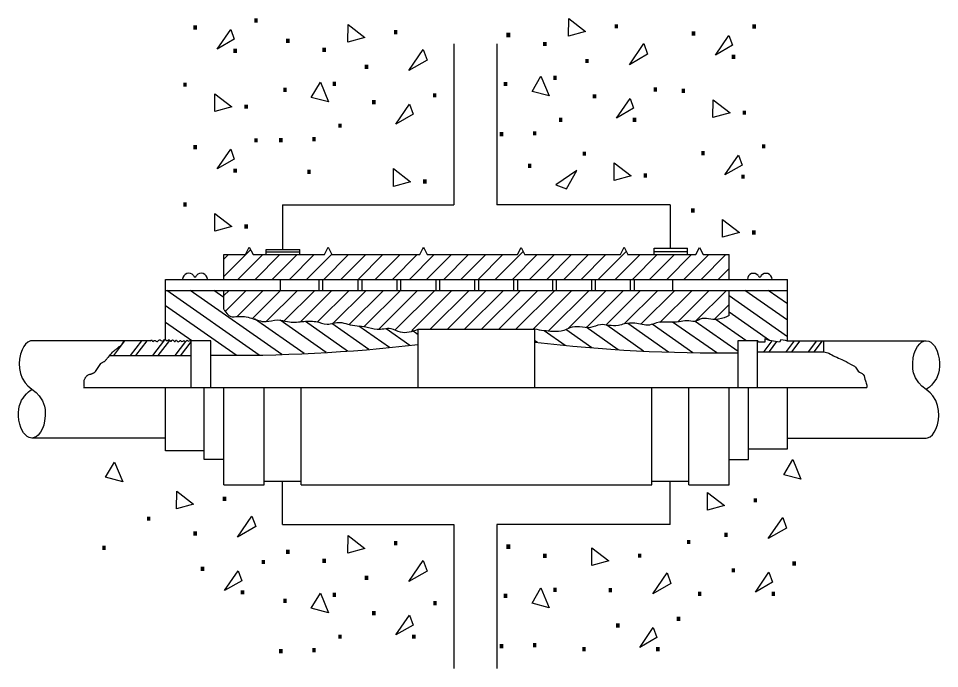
# Model space of a CAD drawing. Extents: x -881 to -726, y 593 to 666.
# Drawn here: x -734.295 to -732.515, y 611.407 to 612.664 of the extents above; entities that cross this region are included whole.
import ezdxf

# ---------------------------------------------------------------- set-up
doc = ezdxf.new("R2010")
doc.units = 0
doc.layers.add('es_DETAIL', color=7, linetype='Continuous')

msp = doc.modelspace()

# ---------------------------------------------------------------- linework, layer by layer
at = {"layer": 'es_DETAIL'}
for p, q in [((-733.4539, 612.6146), (-733.4539, 612.3033)), ((-733.3706, 612.6146), (-733.3706, 612.3033)), ((-733.7846, 612.3033), (-733.7846, 612.2173)), ((-733.7846, 612.3033), (-733.4539, 612.3033)), ((-733.0353, 612.3033), (-733.3706, 612.3033)), ((-733.0353, 612.3033), (-733.0353, 612.2199)), ((-733.898, 612.1652), (-733.8465, 612.2167)), ((-733.8167, 612.2075), (-733.8167, 612.2173)), ((-733.8167, 612.2173), (-733.7515, 612.2173)), ((-733.8163, 612.2124), (-733.7515, 612.2124)), ((-733.7515, 612.2072), (-733.7515, 612.2173)), ((-733.5148, 612.217), (-733.5117, 612.2201)), ((-733.3737, 612.1592), (-733.3197, 612.2131)), ((-733.1748, 612.1592), (-733.1207, 612.2133)), ((-733.0668, 612.2072), (-733.0668, 612.2199)), ((-733.0668, 612.2199), (-733.0019, 612.2199)), ((-733.0667, 612.2135), (-733.0019, 612.2135)), ((-733.0019, 612.2072), (-733.0019, 612.2199)), ((-733.8981, 612.2072), (-733.8561, 612.2072)), ((-733.8981, 612.1983), (-733.8892, 612.2072)), ((-733.898, 612.1592), (-733.898, 612.2073)), ((-733.8709, 612.1592), (-733.8229, 612.2072)), ((-733.8418, 612.2072), (-733.7034, 612.2072)), ((-733.8377, 612.1592), (-733.7897, 612.2072)), ((-733.8046, 612.1592), (-733.7566, 612.2072)), ((-733.7714, 612.1592), (-733.7234, 612.2072)), ((-733.7383, 612.1592), (-733.6896, 612.2079)), ((-733.7051, 612.1592), (-733.6572, 612.2072)), ((-733.6892, 612.2072), (-733.5755, 612.2072)), ((-733.672, 612.1592), (-733.624, 612.2072)), ((-733.6388, 612.1592), (-733.5909, 612.2072)), ((-733.6057, 612.1592), (-733.5577, 612.2072)), ((-733.5755, 612.2072), (-733.5197, 612.2072)), ((-733.5725, 612.1592), (-733.5246, 612.2072)), ((-733.5394, 612.1592), (-733.4914, 612.2072)), ((-733.5063, 612.1592), (-733.4583, 612.2072)), ((-733.5053, 612.2072), (-733.3307, 612.2072)), ((-733.4731, 612.1592), (-733.4251, 612.2072)), ((-733.44, 612.1592), (-733.392, 612.2072)), ((-733.4068, 612.1592), (-733.3588, 612.2072)), ((-733.3405, 612.1592), (-733.2926, 612.2072)), ((-733.3168, 612.2072), (-733.1318, 612.2072)), ((-733.3074, 612.1592), (-733.2594, 612.2072)), ((-733.2742, 612.1592), (-733.2263, 612.2072)), ((-733.2411, 612.1592), (-733.1931, 612.2072)), ((-733.2079, 612.1592), (-733.16, 612.2072)), ((-733.1416, 612.1592), (-733.0937, 612.2072)), ((-733.118, 612.2072), (-732.986, 612.2072)), ((-733.1085, 612.1592), (-733.0605, 612.2072)), ((-733.0754, 612.1592), (-733.0274, 612.2072)), ((-733.0422, 612.1592), (-732.9942, 612.2072)), ((-733.0091, 612.1592), (-732.9611, 612.2072)), ((-732.9759, 612.1592), (-732.9279, 612.2072)), ((-732.9721, 612.2072), (-732.9214, 612.2072)), ((-732.9214, 612.1592), (-732.9214, 612.2072)), ((-732.9428, 612.1592), (-732.9214, 612.1806)), ((-734.0108, 612.0429), (-734.0108, 612.1592)), ((-734.0108, 612.1592), (-732.8087, 612.1592)), ((-733.7886, 612.1382), (-733.7886, 612.1592)), ((-733.7139, 612.1382), (-733.7139, 612.1592)), ((-733.7066, 612.1382), (-733.7066, 612.1592)), ((-733.6384, 612.1382), (-733.6384, 612.1592)), ((-733.6311, 612.1382), (-733.6311, 612.1592)), ((-733.5632, 612.1382), (-733.5632, 612.1592)), ((-733.5559, 612.1382), (-733.5559, 612.1592)), ((-733.488, 612.1382), (-733.488, 612.1592)), ((-733.4807, 612.1382), (-733.4807, 612.1592)), ((-733.4128, 612.1382), (-733.4128, 612.1592)), ((-733.4055, 612.1382), (-733.4055, 612.1592)), ((-733.3376, 612.1382), (-733.3376, 612.1592)), ((-733.3303, 612.1382), (-733.3303, 612.1592)), ((-733.2624, 612.1382), (-733.2624, 612.1592)), ((-733.2551, 612.1382), (-733.2551, 612.1592)), ((-733.1872, 612.1382), (-733.1872, 612.1592)), ((-733.1799, 612.1382), (-733.1799, 612.1592)), ((-733.112, 612.1383), (-733.112, 612.1592)), ((-733.1047, 612.1382), (-733.1047, 612.1592)), ((-733.0305, 612.1382), (-733.0305, 612.1592)), ((-732.8087, 612.0398), (-732.8087, 612.1592)), ((-734.0108, 612.1382), (-732.8087, 612.1382)), ((-733.8298, 612.0132), (-734.0084, 612.1382)), ((-733.7859, 612.0142), (-733.963, 612.1382)), ((-733.8979, 612.1245), (-733.9176, 612.1382)), ((-733.898, 612.1012), (-733.898, 612.1382)), ((-733.8979, 612.1285), (-733.8882, 612.1382)), ((-733.8952, 612.0981), (-733.8551, 612.1382)), ((-733.8723, 612.0878), (-733.8219, 612.1382)), ((-733.8429, 612.0841), (-733.7888, 612.1382)), ((-733.8161, 612.0778), (-733.7556, 612.1382)), ((-733.7821, 612.0786), (-733.7225, 612.1382)), ((-733.7497, 612.0778), (-733.6893, 612.1382)), ((-733.7169, 612.0776), (-733.6562, 612.1382)), ((-733.6866, 612.0747), (-733.6231, 612.1382)), ((-733.6558, 612.0723), (-733.5899, 612.1382)), ((-733.6268, 612.0682), (-733.5568, 612.1382)), ((-733.5993, 612.0626), (-733.5236, 612.1382)), ((-733.5675, 612.0612), (-733.4905, 612.1382)), ((-733.5342, 612.0613), (-733.4573, 612.1382)), ((-733.4993, 612.0631), (-733.4242, 612.1382)), ((-733.4662, 612.0631), (-733.391, 612.1382)), ((-733.433, 612.0631), (-733.3579, 612.1382)), ((-733.3999, 612.0631), (-733.3247, 612.1382)), ((-733.3667, 612.0631), (-733.2916, 612.1382)), ((-733.3336, 612.0631), (-733.2584, 612.1382)), ((-733.3004, 612.0631), (-733.2253, 612.1382)), ((-733.2712, 612.0592), (-733.1922, 612.1382)), ((-733.2329, 612.0644), (-733.159, 612.1382)), ((-733.1974, 612.0667), (-733.1259, 612.1382)), ((-733.16, 612.071), (-733.0927, 612.1382)), ((-733.1246, 612.0732), (-733.0596, 612.1382)), ((-733.0915, 612.0732), (-733.0264, 612.1382)), ((-733.0557, 612.0758), (-732.9933, 612.1382)), ((-733.021, 612.0773), (-732.9601, 612.1382)), ((-732.9868, 612.0784), (-732.927, 612.1382)), ((-732.9214, 612.0896), (-732.9214, 612.1382)), ((-732.8087, 612.0804), (-732.8913, 612.1382)), ((-732.8087, 612.1122), (-732.8459, 612.1382)), ((-732.8087, 612.0486), (-732.9214, 612.1275)), ((-733.8746, 612.0127), (-734.0108, 612.1081)), ((-732.9504, 612.0817), (-732.9214, 612.1106)), ((-733.7428, 612.0159), (-733.8392, 612.0833)), ((-732.8438, 612.0414), (-732.9214, 612.0958)), ((-733.9599, 612.0407), (-734.0108, 612.0763)), ((-733.7005, 612.018), (-733.7894, 612.0803)), ((-733.659, 612.0208), (-733.7405, 612.0778)), ((-733.6182, 612.024), (-733.6895, 612.0739)), ((-733.578, 612.0276), (-733.6372, 612.0691)), ((-733.1361, 612.0235), (-733.1979, 612.0668)), ((-733.0868, 612.0208), (-733.1582, 612.0708)), ((-733.0386, 612.0188), (-733.1175, 612.0741)), ((-732.9915, 612.0177), (-733.0701, 612.0727)), ((-732.9455, 612.0172), (-733.0309, 612.077)), ((-732.9039, 612.0199), (-732.9873, 612.0783)), ((-732.8892, 612.0414), (-732.9465, 612.0815)), ((-733.5385, 612.0318), (-733.5847, 612.0641)), ((-733.5225, 612.0523), (-733.5351, 612.0612)), ((-733.5225, 612.0631), (-733.2971, 612.0631)), ((-733.5225, 611.9504), (-733.5225, 612.0631)), ((-733.2971, 611.9504), (-733.2971, 612.0631)), ((-733.2387, 612.0318), (-733.2792, 612.0601)), ((-733.1867, 612.0272), (-733.2369, 612.0623)), ((-734.0402, 612.0407), (-734.2693, 612.0407)), ((-734.1111, 612.0125), (-734.0897, 612.0407)), ((-734.0784, 612.0125), (-734.0569, 612.0407)), ((-734.068, 612.0123), (-734.0464, 612.0407)), ((-734.0353, 612.0123), (-734.012, 612.0429)), ((-734.0249, 612.0122), (-734.0027, 612.0414)), ((-733.9922, 612.0122), (-733.9716, 612.0393)), ((-733.9818, 612.012), (-733.9616, 612.0386)), ((-733.9616, 611.9508), (-733.9616, 612.0407)), ((-733.9236, 612.0407), (-733.9616, 612.0407)), ((-733.9236, 611.9504), (-733.9236, 612.0407)), ((-733.2922, 612.0375), (-733.2971, 612.0409)), ((-732.9039, 611.9504), (-732.9039, 612.0414)), ((-732.9039, 612.0414), (-732.8667, 612.0414)), ((-732.8667, 611.9504), (-732.8667, 612.0414)), ((-732.8541, 612.02), (-732.8385, 612.0406)), ((-732.8437, 612.0198), (-732.8291, 612.0391)), ((-732.811, 612.0198), (-732.7952, 612.0407)), ((-732.8087, 612.0407), (-732.5407, 612.0407)), ((-732.8006, 612.0197), (-732.7846, 612.0407)), ((-732.7679, 612.0197), (-732.7519, 612.0407)), ((-732.7575, 612.0195), (-732.7414, 612.0407)), ((-732.7385, 612.0197), (-732.7385, 612.0407)), ((-734.119, 612.0122), (-733.9616, 612.0122)), ((-732.8665, 612.0197), (-732.7385, 612.0197)), ((-734.1692, 611.9504), (-733.7509, 611.9504)), ((-734.0112, 611.8278), (-734.0112, 611.9504)), ((-733.9361, 611.8114), (-733.9361, 611.9504)), ((-733.8985, 611.7626), (-733.8985, 611.9504)), ((-733.8204, 611.7626), (-733.8204, 611.9504)), ((-733.7932, 611.9504), (-732.6554, 611.9504)), ((-733.7487, 611.7626), (-733.7487, 611.9504)), ((-733.0712, 611.7626), (-733.0712, 611.9504)), ((-732.9995, 611.7626), (-732.9995, 611.9504)), ((-732.9214, 611.7626), (-732.9214, 611.9504)), ((-732.8839, 611.8114), (-732.8839, 611.9504)), ((-732.8087, 611.832), (-732.8087, 611.9504)), ((-734.0112, 611.8529), (-734.2694, 611.8529)), ((-732.8087, 611.8529), (-732.5408, 611.8529)), ((-733.9361, 611.8278), (-734.0112, 611.8278)), ((-732.8839, 611.832), (-732.8087, 611.832)), ((-733.8985, 611.8114), (-733.9361, 611.8114)), ((-732.9214, 611.8114), (-732.8839, 611.8114)), ((-733.8204, 611.7693), (-733.7487, 611.7693)), ((-733.7846, 611.686), (-733.7846, 611.7693)), ((-733.0712, 611.7693), (-732.9995, 611.7693)), ((-733.0353, 611.686), (-733.0353, 611.7693)), ((-733.8985, 611.7626), (-733.8204, 611.7626)), ((-733.7487, 611.7626), (-733.0712, 611.7626)), ((-732.9995, 611.7626), (-732.9214, 611.7626)), ((-733.7846, 611.686), (-733.4539, 611.686)), ((-733.4539, 611.686), (-733.4539, 611.4074)), ((-733.3706, 611.686), (-733.3706, 611.4074)), ((-733.0353, 611.686), (-733.3706, 611.686))]:
    msp.add_line(p, q, dxfattribs=at)
for points in [[(-733.232, 612.6293), (-733.2317, 612.6635), (-733.1991, 612.6383)], [(-733.9109, 612.6042), (-733.8849, 612.6424), (-733.878, 612.6233)], [(-733.6584, 612.6179), (-733.6581, 612.6521), (-733.6255, 612.6268)], [(-732.9479, 612.5926), (-732.9219, 612.6307), (-732.915, 612.6117)], [(-733.5407, 612.5629), (-733.513, 612.6036), (-733.5055, 612.5832)], [(-733.1143, 612.5743), (-733.0866, 612.615), (-733.0791, 612.5947)], [(-733.3026, 612.5226), (-733.2853, 612.5521), (-733.2697, 612.5139)], [(-733.7291, 612.5111), (-733.7117, 612.5406), (-733.6961, 612.5024)], [(-733.9158, 612.4838), (-733.9155, 612.518), (-733.8829, 612.4928)], [(-733.5656, 612.4596), (-733.5396, 612.4978), (-733.5326, 612.4787)], [(-733.1392, 612.471), (-733.1132, 612.5092), (-733.1062, 612.4901)], [(-732.9528, 612.4722), (-732.9525, 612.5064), (-732.9199, 612.4811)], [(-733.9109, 612.3728), (-733.8849, 612.411), (-733.878, 612.3919)], [(-732.9296, 612.3612), (-732.9036, 612.3994), (-732.8967, 612.3803)], [(-733.5705, 612.3392), (-733.5702, 612.3734), (-733.5376, 612.3482)], [(-733.2158, 612.3699), (-733.2566, 612.3422), (-733.2362, 612.3347)], [(-733.1441, 612.3507), (-733.1438, 612.3849), (-733.1112, 612.3596)], [(-733.9158, 612.2524), (-733.9155, 612.2866), (-733.8829, 612.2614)], [(-732.9345, 612.2408), (-732.9342, 612.275), (-732.9016, 612.2497)], [(-734.1267, 611.777), (-734.1093, 611.8065), (-734.0937, 611.7684)], [(-732.8158, 611.7818), (-732.7984, 611.8113), (-732.7828, 611.7731)], [(-733.9895, 611.7162), (-733.9892, 611.7505), (-733.9566, 611.7252)], [(-732.9636, 611.7134), (-732.9633, 611.7476), (-732.9307, 611.7224)], [(-733.8718, 611.6613), (-733.8441, 611.702), (-733.8366, 611.6816)], [(-732.8459, 611.6584), (-732.8181, 611.6992), (-732.8107, 611.6788)], [(-733.6584, 611.6305), (-733.6581, 611.6647), (-733.6255, 611.6395)], [(-733.187, 611.6065), (-733.1868, 611.6407), (-733.1541, 611.6155)], [(-733.5407, 611.5755), (-733.513, 611.6163), (-733.5055, 611.5959)], [(-733.8967, 611.558), (-733.8707, 611.5962), (-733.8637, 611.5771)], [(-733.0693, 611.5515), (-733.0416, 611.5923), (-733.0341, 611.5719)], [(-732.8707, 611.5552), (-732.8447, 611.5934), (-732.8378, 611.5743)], [(-733.7291, 611.5238), (-733.7117, 611.5533), (-733.6961, 611.5151)], [(-733.3026, 611.5335), (-733.2853, 611.5631), (-733.2697, 611.5249)], [(-733.5656, 611.4723), (-733.5396, 611.5105), (-733.5326, 611.4914)], [(-733.0942, 611.4483), (-733.0682, 611.4865), (-733.0613, 611.4674)]]:
    msp.add_lwpolyline(points, close=True, dxfattribs=at)
for points in [[(-733.8561, 612.2072), (-733.849, 612.2216), (-733.8418, 612.2072)], [(-733.7034, 612.2072), (-733.6963, 612.2214), (-733.6892, 612.2072)], [(-733.5197, 612.2072), (-733.5125, 612.2216), (-733.5054, 612.2074)], [(-733.3307, 612.2072), (-733.3237, 612.2212), (-733.3166, 612.2071)], [(-733.1318, 612.2072), (-733.1246, 612.2216), (-733.1175, 612.2075)], [(-732.986, 612.2072), (-732.979, 612.2212), (-732.9721, 612.2072)], [(-734.2693, 612.0407), (-734.2719, 612.0404), (-734.2771, 612.0382), (-734.2816, 612.0343), (-734.285, 612.0297), (-734.2881, 612.0235), (-734.291, 612.0152), (-734.2929, 612.0055), (-734.2936, 611.9969), (-734.2934, 611.9873), (-734.2915, 611.9778), (-734.2878, 611.9684), (-734.2822, 611.9593), (-734.2772, 611.9535), (-734.2696, 611.947), (-734.261, 611.9407), (-734.255, 611.9343), (-734.2488, 611.9246), (-734.245, 611.9146), (-734.2437, 611.9078), (-734.2434, 611.8958), (-734.2445, 611.8861), (-734.2464, 611.8776), (-734.2488, 611.871), (-734.2525, 611.8641), (-734.257, 611.8585), (-734.2606, 611.8556), (-734.2645, 611.8537), (-734.2694, 611.8529), (-734.2742, 611.8537), (-734.2781, 611.8557), (-734.2812, 611.8581), (-734.2852, 611.8627), (-734.2886, 611.8685), (-734.2906, 611.873), (-734.2928, 611.8799), (-734.2943, 611.8875), (-734.2951, 611.8953), (-734.2952, 611.9016), (-734.2944, 611.9095), (-734.2929, 611.9156), (-734.2904, 611.9224), (-734.2891, 611.9257), (-734.2862, 611.93), (-734.2837, 611.9336), (-734.2795, 611.9385), (-734.2755, 611.9422), (-734.2722, 611.9448), (-734.2694, 611.9467)], [(-732.8087, 612.0398), (-732.8124, 612.0414), (-732.8214, 612.0429), (-732.8244, 612.0384), (-732.8439, 612.0414), (-732.8529, 612.0444), (-732.8529, 612.0384), (-732.8649, 612.0384), (-732.8667, 612.0414)], [(-732.5408, 611.8529), (-732.5382, 611.8531), (-732.533, 611.8554), (-732.5285, 611.8593), (-732.5251, 611.8639), (-732.522, 611.8701), (-732.5191, 611.8784), (-732.5172, 611.888), (-732.5165, 611.8966), (-732.5167, 611.9062), (-732.5186, 611.9158), (-732.5223, 611.9251), (-732.5279, 611.9342), (-732.5329, 611.9401), (-732.5405, 611.9466), (-732.549, 611.9528), (-732.5551, 611.9592), (-732.5613, 611.969), (-732.565, 611.979), (-732.5664, 611.9858), (-732.5667, 611.9977), (-732.5656, 612.0075), (-732.5637, 612.0159), (-732.5613, 612.0226), (-732.5576, 612.0295), (-732.5531, 612.0351), (-732.5495, 612.038), (-732.5456, 612.0399), (-732.5407, 612.0407), (-732.5359, 612.0398), (-732.532, 612.0379), (-732.5289, 612.0354), (-732.5249, 612.0308), (-732.5215, 612.025), (-732.5195, 612.0206), (-732.5173, 612.0137), (-732.5158, 612.0061), (-732.515, 611.9983), (-732.5149, 611.9919), (-732.5157, 611.9841), (-732.5172, 611.9779), (-732.5197, 611.9712), (-732.521, 611.9678), (-732.5239, 611.9635), (-732.5264, 611.96), (-732.5306, 611.9551), (-732.5346, 611.9513), (-732.5379, 611.9488), (-732.5406, 611.9469)]]:
    msp.add_lwpolyline(points, dxfattribs=at)
for centre, radius, start, end in [((-733.9661, 612.1594), 0.0119, 38.7794, 178.7262), ((-733.9541, 612.1668), 0.00275, 181.7549, 3.7), ((-733.942, 612.1594), 0.0119, 1.2738, 141.2206), ((-732.8745, 612.1592), 0.0119, 38.7794, 178.7262), ((-732.8624, 612.1666), 0.00275, 181.7549, 3.7), ((-732.8504, 612.1592), 0.0119, 1.2738, 141.2206), ((-733.8817, 615.1123), 3.0996, 269.2257, 276.6553), ((-732.9388, 615.1168), 3.0996, 263.3622, 270.6447)]:
    msp.add_arc(centre, radius, start, end, dxfattribs=at)
for points in [[(-733.8978, 612.1007), (-733.8849, 612.0878), (-733.8716, 612.0878), (-733.845, 612.0845), (-733.8167, 612.0778), (-733.7951, 612.0811), (-733.7751, 612.0778), (-733.7468, 612.0778), (-733.7202, 612.0778), (-733.6986, 612.0728), (-733.6737, 612.0762), (-733.6587, 612.0728), (-733.6404, 612.0695), (-733.6238, 612.0678), (-733.6021, 612.0629), (-733.5755, 612.0645), (-733.5572, 612.0579), (-733.5225, 612.0631)], [(-732.9214, 612.0896), (-732.9419, 612.0823), (-732.9572, 612.0823), (-732.9738, 612.0837), (-732.9883, 612.0782), (-733.0035, 612.0795), (-733.0181, 612.0775), (-733.0388, 612.0768), (-733.0617, 612.0754), (-733.0755, 612.0712), (-733.1039, 612.0747), (-733.124, 612.0733), (-733.1357, 612.0705), (-733.1544, 612.0705), (-733.1703, 612.0719), (-733.1897, 612.0664), (-733.2105, 612.0678), (-733.2292, 612.0657), (-733.2409, 612.0609), (-733.2624, 612.0588), (-733.2797, 612.0602), (-733.2971, 612.0631)], [(-734.1678, 611.9505), (-734.1684, 611.9618), (-734.1682, 611.9639), (-734.1675, 611.966), (-734.1665, 611.968), (-734.1659, 611.969), (-734.1653, 611.9699), (-734.1642, 611.9715), (-734.163, 611.9728), (-734.1617, 611.974), (-734.161, 611.9745), (-734.1602, 611.975), (-734.1584, 611.9757), (-734.1565, 611.9763), (-734.1546, 611.9768), (-734.1527, 611.9775), (-734.1519, 611.9778), (-734.151, 611.9782), (-734.1493, 611.979), (-734.1471, 611.9805), (-734.1465, 611.9812), (-734.1436, 611.9853), (-734.1408, 611.9894), (-734.1383, 611.9931), (-734.1358, 611.9969), (-734.135, 611.9978), (-734.1341, 611.9984), (-734.1318, 611.9995), (-734.1295, 612.0005), (-734.1285, 612.0011), (-734.1277, 612.0019), (-734.1261, 612.0038), (-734.1245, 612.0057), (-734.123, 612.0076), (-734.1214, 612.0094), (-734.1132, 612.0188), (-734.1121, 612.02), (-734.1109, 612.021), (-734.1084, 612.023), (-734.1057, 612.025), (-734.1045, 612.0259), (-734.1032, 612.027), (-734.1025, 612.0276), (-734.1017, 612.0282), (-734.1002, 612.0294), (-734.0971, 612.0318), (-734.0926, 612.0376), (-734.0914, 612.0407)], [(-734.0402, 612.0407), (-734.0398, 612.0407), (-734.0383, 612.0424), (-734.035, 612.0393), (-734.0333, 612.041), (-734.0289, 612.0402), (-734.0265, 612.0395), (-734.0227, 612.0429), (-734.0167, 612.04), (-734.0133, 612.0424), (-734.0114, 612.0431), (-734.0087, 612.0405), (-734.0051, 612.0429), (-733.9998, 612.0395), (-733.9972, 612.0426), (-733.9924, 612.0393), (-733.9907, 612.0419), (-733.9866, 612.0388), (-733.9816, 612.0412), (-733.9792, 612.0393), (-733.9753, 612.0414), (-733.9717, 612.0393), (-733.9693, 612.0417), (-733.9664, 612.04), (-733.9635, 612.0412), (-733.9616, 612.0407)], [(-732.7385, 612.0197), (-732.7288, 612.0166), (-732.717, 612.0103), (-732.7039, 612.0048), (-732.6872, 611.9958), (-732.6775, 611.9896), (-732.672, 611.982), (-732.6623, 611.9757), (-732.6582, 611.9633), (-732.6554, 611.955), (-732.6554, 611.9504)]]:
    msp.add_spline(points, degree=3, dxfattribs=at)

# ---------------------------------------------------------------- texts
for height, p in [(0.0526, (-733.8459, 612.6555)), (0.0526, (-733.9633, 612.6422)), (0.0526, (-733.5757, 612.6328)), (0.0562, (-733.3588, 612.6274)), (0.0526, (-733.1493, 612.6442)), (0.0526, (-733.0003, 612.6305)), (0.0526, (-732.8829, 612.6438)), (0.0562, (-733.7852, 612.6159)), (0.0526, (-733.2876, 612.6102)), (0.0526, (-733.886, 612.5968)), (0.0526, (-733.7141, 612.5987)), (0.0526, (-733.2059, 612.5774)), (0.0526, (-732.923, 612.5852)), (0.0526, (-733.6323, 612.566)), (0.0526, (-733.2681, 612.5446)), (0.0526, (-733.9829, 612.5315)), (0.0526, (-733.7899, 612.5214)), (0.0526, (-733.6945, 612.5332)), (0.0526, (-733.3635, 612.5328)), (0.0526, (-733.0741, 612.5223)), (0.0526, (-733.5006, 612.5109)), (0.0526, (-733.1916, 612.509)), (0.0526, (-733.0199, 612.5198)), (0.0526, (-733.8649, 612.4891)), (0.0526, (-733.618, 612.4976)), (0.0526, (-732.9019, 612.4775)), (0.0526, (-733.6833, 612.4524)), (0.0526, (-733.2569, 612.4638)), (0.0526, (-733.1143, 612.4636)), (0.0526, (-733.3713, 612.4357)), (0.0526, (-733.3072, 612.4376)), (0.0526, (-733.8459, 612.4241)), (0.0526, (-733.7977, 612.4242)), (0.0526, (-733.7336, 612.4261)), (0.0526, (-733.9633, 612.4108)), (0.0526, (-733.2111, 612.3983)), (0.0526, (-732.982, 612.3991)), (0.0526, (-732.8646, 612.4124)), (0.0526, (-733.886, 612.3654)), (0.0526, (-733.7433, 612.3632)), (0.0526, (-733.3169, 612.3746)), (0.0526, (-733.5196, 612.3445)), (0.0526, (-733.0932, 612.356)), (0.0526, (-732.9047, 612.3538)), (0.0526, (-733.9829, 612.3001)), (0.0526, (-733.0016, 612.2884)), (0.0526, (-733.8649, 612.2577)), (0.0526, (-732.8836, 612.2461)), (0.0526, (-733.9068, 611.7312)), (0.0526, (-732.8809, 611.7283)), (0.0526, (-734.0531, 611.6929)), (0.0526, (-733.9634, 611.6644)), (0.0526, (-732.9374, 611.6616)), (0.0526, (-734.1395, 611.6366)), (0.0526, (-733.5757, 611.6454)), (0.0562, (-733.3588, 611.6384)), (0.0526, (-733.0096, 611.6478)), (0.0562, (-733.7852, 611.6286)), (0.0526, (-733.2876, 611.6212)), (0.0526, (-733.1043, 611.6214)), (0.0526, (-733.9491, 611.596)), (0.0526, (-733.8316, 611.6093)), (0.0526, (-733.7141, 611.6114)), (0.0526, (-732.8057, 611.6064)), (0.0526, (-733.6323, 611.5787)), (0.0526, (-732.9232, 611.5932)), (0.0526, (-733.8718, 611.5506)), (0.0526, (-733.6945, 611.5458)), (0.0526, (-733.3635, 611.5438)), (0.0526, (-733.2681, 611.5556)), (0.0526, (-733.1609, 611.5547)), (0.0526, (-732.9884, 611.5479)), (0.0526, (-732.8459, 611.5478)), (0.0526, (-733.7899, 611.534)), (0.0526, (-733.5, 611.5297)), (0.0526, (-733.618, 611.5102)), (0.0526, (-733.0292, 611.4995)), (0.0526, (-733.1466, 611.4863)), (0.0526, (-733.6833, 611.465)), (0.0526, (-733.5407, 611.4649)), (0.0526, (-733.7977, 611.4369)), (0.0526, (-733.7336, 611.4388)), (0.0526, (-733.3713, 611.4467)), (0.0526, (-733.3072, 611.4486)), (0.0526, (-733.2119, 611.441)), (0.0526, (-733.0693, 611.4409))]:
    msp.add_text('.', height=height, dxfattribs=at).set_placement(p)

doc.saveas('drawing.dxf')
